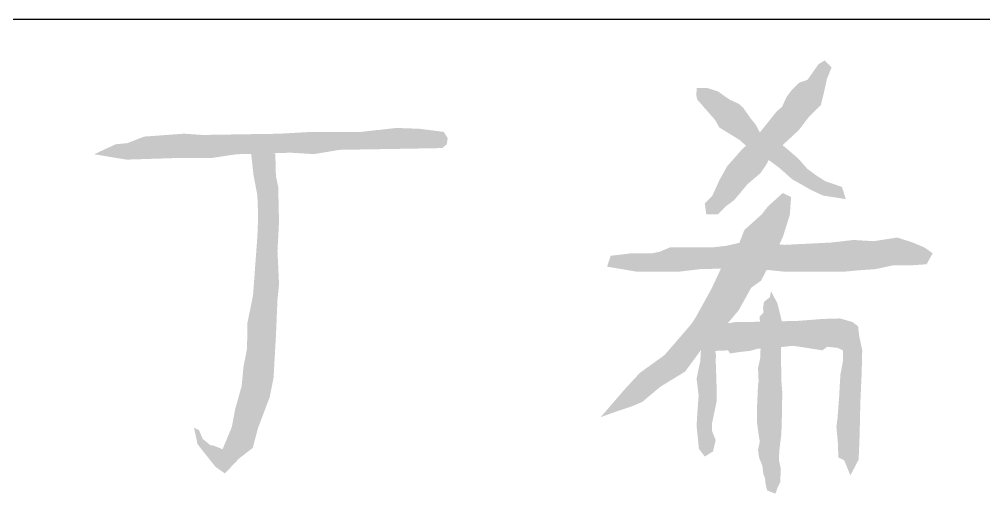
# Model space of a CAD drawing. Extents: x 5904849 to 6011887, y -826029 to -177002.
# Drawn here: x 5947099 to 5948282, y -492838 to -492256 of the extents above; entities that cross this region are included whole.
import ezdxf

# ---------------------------------------------------------------- set-up
doc = ezdxf.new("R2010")
doc.units = 0
doc.header["$LTSCALE"] = 1000
doc.header["$MEASUREMENT"] = 0
doc.layers.get('0').update_dxf_attribs({"linetype": 'CONTINUOUS'})
doc.layers.add('HATCH', color=8, linetype='CONTINUOUS')

msp = doc.modelspace()

# ---------------------------------------------------------------- hatches: boundary and pattern name
at = {"layer": 'HATCH'}
h = msp.add_hatch(color=0, dxfattribs=at)
h.paths.add_polyline_path([(5948055, -492426.9), (5948039.5, -492413.5), (5948035.5, -492410.2), (5948020.2, -492424.5), (5948018.4, -492428.4), (5948032.1, -492438.6), (5948047, -492451.9), (5948070.5, -492465.3), (5948085.4, -492472.2), (5948099.3, -492474.3), (5948113.2, -492476.5), (5948108.4, -492461.5), (5948088.1, -492454.6), (5948076.4, -492447.1), (5948065.7, -492439.1)])
h.paths.add_polyline_path([(5948035.5, -492410.2), (5948031.9, -492407.2), (5948022.9, -492401.3), (5948008.1, -492395.4), (5948007.6, -492394.6), (5947995, -492406.7), (5947990.6, -492410.9), (5948001.1, -492420.5), (5948017.1, -492427.4), (5948018.4, -492428.4), (5948020.2, -492424.5)])
h.paths.add_polyline_path([(5948067.2, -492376.3), (5948082.4, -492361.2), (5948086.2, -492346), (5948090, -492328.9), (5948095.7, -492314.7), (5948087.1, -492306.1), (5948079.5, -492310.9), (5948072.9, -492320.4), (5948066.2, -492329.9), (5948055.8, -492333.6), (5948046.3, -492343.1), (5948040.6, -492350.7), (5948034.9, -492363.1), (5948028.3, -492368.8), (5948016.9, -492383), (5948007.6, -492394.6), (5948008.1, -492395.4), (5948022.9, -492401.3), (5948031.9, -492407.2), (5948035.5, -492410.2), (5948044.4, -492402), (5948055.7, -492391.5)])
h.paths.add_polyline_path([(5947996.3, -492377.3), (5947987.3, -492364.5), (5947982.4, -492359.7), (5947970.7, -492354.4), (5947963.8, -492349.6), (5947956.3, -492344.2), (5947943, -492340), (5947930.2, -492340), (5947929.6, -492349), (5947930.9, -492354.4), (5947936, -492360.2), (5947943.2, -492368.5), (5947952.7, -492379.3), (5947957.9, -492388.5), (5947983, -492404), (5947990.6, -492410.9), (5947995, -492406.7), (5948007.6, -492394.6), (5948002.7, -492385.3)])
h.paths.add_polyline_path([(5948016.4, -492432.8), (5948018.4, -492428.4), (5948017.1, -492427.4), (5948001.1, -492420.5), (5947990.6, -492410.9), (5947984, -492417.4), (5947967.5, -492436.1), (5947958, -492453.2), (5947949.4, -492472.2), (5947940, -492481.7), (5947941.9, -492495), (5947956.1, -492495), (5947965.6, -492485.5), (5947976, -492477.9), (5947992.4, -492458.3), (5948008.3, -492444.7)])
h.paths.add_polyline_path([(5948044.4, -492495.9), (5948046, -492473.9), (5948035.9, -492468.9), (5948017.4, -492485.6), (5948010.1, -492495.1), (5947988.6, -492514.5), (5947982.5, -492530.2), (5947991.5, -492528.2), (5948031.6, -492532.1), (5948035.9, -492522.9)])
h.paths.add_polyline_path([(5948031.6, -492532.1), (5947991.5, -492528.2), (5947982.5, -492530.2), (5947981.6, -492532.6), (5947959.9, -492561.9), (5947993, -492561), (5948016, -492563.4), (5948024.1, -492548.2)])
h.paths.add_polyline_path([(5948219.8, -492543.1), (5948209.4, -492535.7), (5948195.2, -492529.8), (5948176.5, -492523.7), (5948147.2, -492528.2), (5948122.5, -492526.7), (5948096, -492529.8), (5948037.8, -492532.7), (5948031.6, -492532.1), (5948024.1, -492548.2), (5948016, -492563.4), (5948036.3, -492565.5), (5948075.1, -492565.5), (5948112.4, -492565.5), (5948128.8, -492564), (5948149.7, -492562.5), (5948170.6, -492558), (5948191.5, -492558), (5948212.3, -492556.5)])
h.paths.add_polyline_path([(5947981.6, -492532.6), (5947982.5, -492530.2), (5947966.3, -492533.9), (5947948.9, -492535.9), (5947921.4, -492535.7), (5947906.5, -492535.7), (5947897.6, -492535.7), (5947884.7, -492541.2), (5947875.2, -492543.1), (5947849.8, -492543.1), (5947824.5, -492546.1), (5947820, -492559.5), (5947855.8, -492565.5), (5947909.5, -492565.5), (5947934.9, -492562.5), (5947959.9, -492561.9)])
h.paths.add_polyline_path([(5947997, -492585.4), (5948008.9, -492576.9), (5948016, -492563.4), (5947993, -492561), (5947959.9, -492561.9), (5947948, -492587.1), (5947929.4, -492620.8), (5947924.6, -492628.6), (5947915.1, -492639.8), (5947890.6, -492668.1), (5947860.2, -492690.1), (5947841.6, -492710.3), (5947812.2, -492744.4), (5947831.4, -492737.4), (5947851.7, -492730.6), (5947863.5, -492725.5), (5947885.5, -492707), (5947915.9, -492688.4), (5947936.3, -492660.6), (5947966.6, -492631), (5947981.6, -492613.1)])
h.paths.add_polyline_path([(5948034.6, -492626.5), (5948013.6, -492626.9), (5948007.7, -492627.1), (5948008.1, -492634.7), (5948008.6, -492645.4), (5948008.1, -492655.3), (5948008.5, -492660.4), (5948019.9, -492659.8), (5948025.6, -492659.2), (5948033.5, -492658.3), (5948033.4, -492651.7)])
h.paths.add_polyline_path([(5948029.3, -492604.8), (5948021.3, -492589.6), (5948020, -492596.9), (5948012.7, -492602.8), (5948011.6, -492610.1), (5948012, -492616.1), (5948007.4, -492620.8), (5948007.7, -492627.1), (5948013.6, -492626.9), (5948034.6, -492626.5)])
h.paths.add_polyline_path([(5948008.1, -492634.7), (5948007.7, -492627.1), (5947991.4, -492627.5), (5947978.1, -492627.5), (5947968.3, -492629), (5947966.6, -492631), (5947936.3, -492660.6), (5947935.3, -492662), (5947934.4, -492676.3), (5947932.5, -492684.5), (5947930, -492697.2), (5947932.5, -492717.4), (5947930.6, -492744), (5947930, -492754.8), (5947931.9, -492773.8), (5947932.8, -492783.3), (5947940.1, -492792.7), (5947950.2, -492786.4), (5947953.4, -492772.5), (5947949, -492761.7), (5947949, -492751.6), (5947954.7, -492724.4), (5947954.7, -492712.3), (5947954, -492690.2), (5947953.4, -492673.7), (5947954, -492669.3), (5947952.8, -492663), (5947968.6, -492662.3), (5947971.1, -492666.1), (5947983.8, -492664.2), (5947995.2, -492663), (5948004.7, -492660.4), (5948008.5, -492660.4), (5948008.1, -492655.3), (5948008.6, -492645.4)])
h.paths.add_polyline_path([(5948128.2, -492632.6), (5948121.3, -492627.5), (5948106.1, -492623.1), (5948085.2, -492623.7), (5948060.5, -492625.6), (5948051.6, -492626.3), (5948034.6, -492626.5), (5948033.4, -492651.7), (5948033.5, -492658.3), (5948047.6, -492656.7), (5948056.7, -492657.9), (5948084.5, -492662.3), (5948090.2, -492657.9), (5948102.9, -492659.2), (5948109.8, -492662.4), (5948109.8, -492674.6), (5948106.6, -492691.6), (5948105.8, -492703.8), (5948105, -492719.3), (5948102.9, -492746.5), (5948101.6, -492756), (5948103.5, -492776.9), (5948103.5, -492780.7), (5948104.2, -492794), (5948111.1, -492797.2), (5948118.8, -492815.9), (5948128.9, -492796.5), (5948130.1, -492766.8), (5948131, -492726.6), (5948132.6, -492690.8), (5948133.3, -492662.3), (5948129.5, -492644)])
h.paths.add_polyline_path([(5948033.5, -492658.3), (5948025.6, -492659.2), (5948019.9, -492659.8), (5948008.5, -492660.4), (5948008.1, -492671.2), (5948005.4, -492684.5), (5948006.1, -492700.4), (5948005.4, -492705), (5948004.1, -492733.6), (5948004.1, -492750.2), (5948005.7, -492762.6), (5948007.5, -492774.6), (5948005.4, -492784.7), (5948006.7, -492794), (5948010.7, -492803.9), (5948012, -492814.5), (5948014, -492819.2), (5948014.7, -492826.5), (5948016.7, -492834.4), (5948026.7, -492838.4), (5948029.3, -492831.1), (5948032.6, -492824.5), (5948033.4, -492807.8), (5948031, -492796.9), (5948031.6, -492784.9), (5948034, -492765.6), (5948034.6, -492746.9), (5948035.2, -492714.4), (5948034, -492699.3)])
h = msp.add_hatch(color=0, dxfattribs=at)
h.paths.add_polyline_path([(5947624.4, -492401.5), (5947619.6, -492393.9), (5947589.3, -492390.1), (5947561.7, -492389.1), (5947518, -492393.9), (5947458.2, -492393.9), (5947417.4, -492396.2), (5947385.1, -492396.7), (5947323.4, -492397.7), (5947300.5, -492396.1), (5947279.7, -492397.7), (5947251.9, -492399.7), (5947231.1, -492407.8), (5947217, -492409.1), (5947190.4, -492421.4), (5947230.3, -492428), (5947289.2, -492426.1), (5947333.8, -492426.1), (5947365.2, -492421.4), (5947397.5, -492420.5), (5947431.6, -492419.5), (5947460.4, -492421.2), (5947470.6, -492419.5), (5947491.4, -492416), (5947532.3, -492415.3), (5947562.7, -492414.8), (5947617.8, -492413.8), (5947623.4, -492409.1)])
h.paths.add_polyline_path([(5947412.8, -492420), (5947397.5, -492420.5), (5947383.2, -492420.9), (5947386.1, -492447), (5947390.8, -492471.7), (5947391.8, -492498.3), (5947390.8, -492522.9), (5947388.9, -492548.6), (5947385.5, -492594.9), (5947378.5, -492629.2), (5947378.2, -492660), (5947373.8, -492682.5), (5947371.5, -492706.4), (5947363.7, -492734), (5947359.4, -492756.6), (5947351.2, -492776.4), (5947345.5, -492790), (5947339.2, -492805.2), (5947350.9, -492813.5), (5947368, -492795.5), (5947385.1, -492782.2), (5947391.7, -492757.5), (5947406, -492719.6), (5947410.7, -492695.8), (5947413.6, -492644.6), (5947415.5, -492600), (5947417.4, -492581), (5947415.5, -492540.2), (5947417.4, -492504.2), (5947416.4, -492461.5), (5947413.6, -492448.2)])
h.paths.add_polyline_path([(5947348.1, -492783.8), (5947337.6, -492779.4), (5947333, -492778.7), (5947323.7, -492771), (5947319.1, -492760.2), (5947313, -492757.2), (5947317.4, -492777.5), (5947323.7, -492785.6), (5947339.2, -492805.2), (5947345.5, -492790)])

# ---------------------------------------------------------------- linework, layer by layer
msp.add_line((5945249.4, -492255.6), (5950749.4, -492255.6))

doc.saveas('drawing.dxf')
